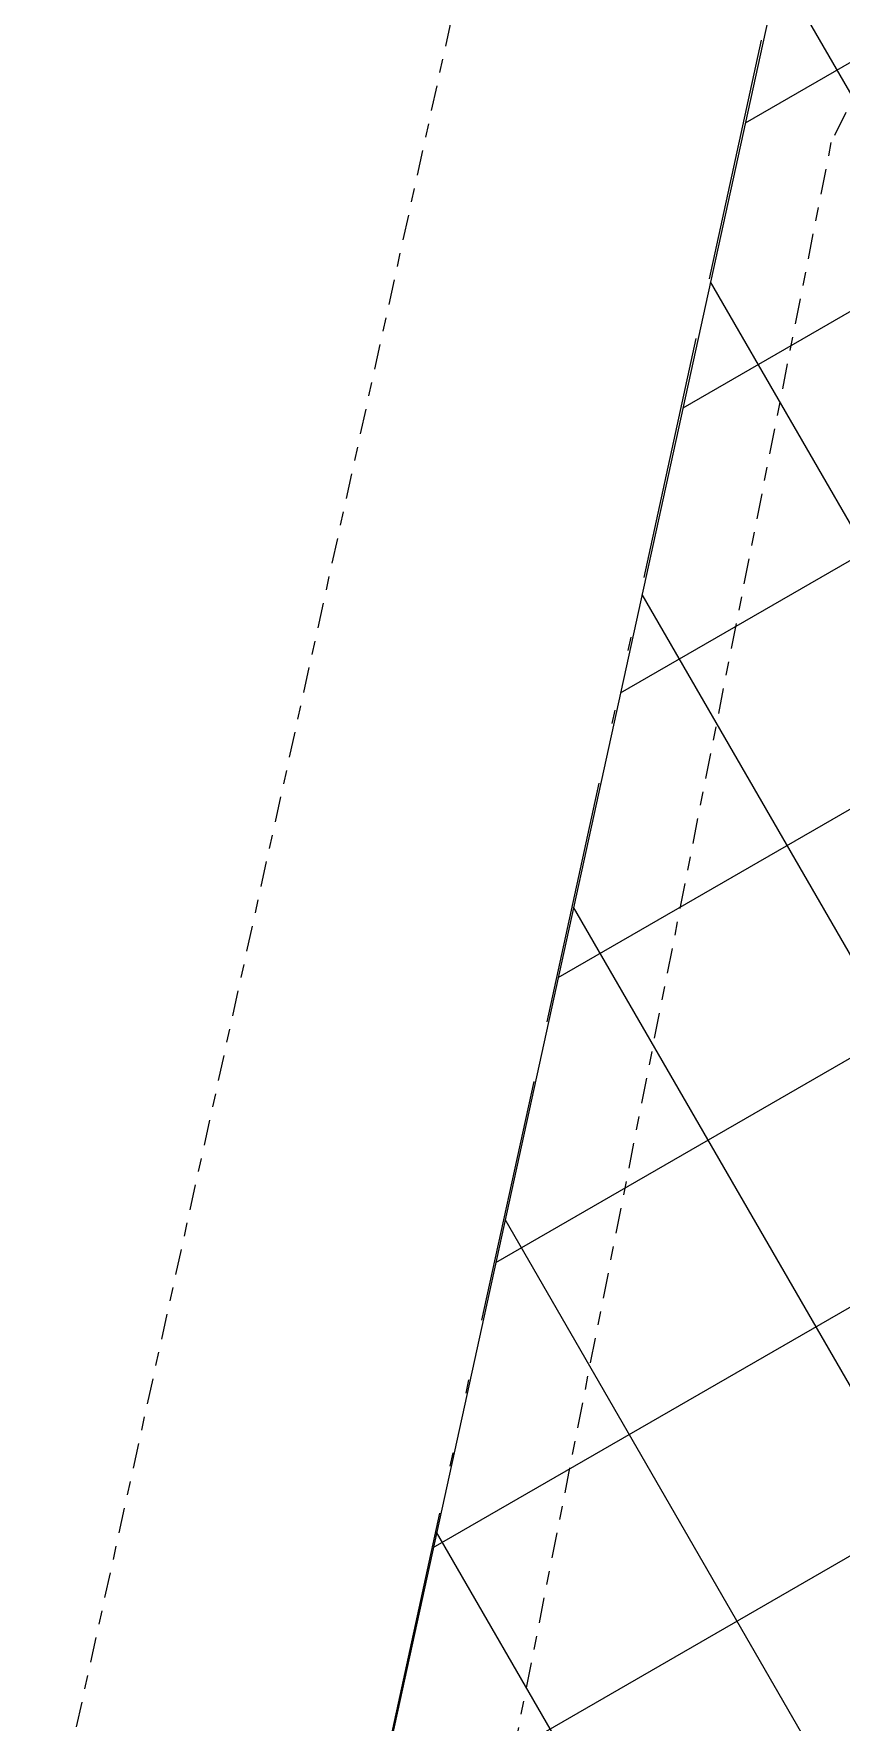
# Model space of a CAD drawing. Header units: inches. Extents: x 0 to 766, y -245 to 236.
# Drawn here: x 168.11 to 174.05, y 41.97 to 54.41 of the extents above; entities that cross this region are included whole.
import ezdxf

# ---------------------------------------------------------------- set-up
doc = ezdxf.new("R2010")
doc.units = ezdxf.units.IN
doc.header["$MEASUREMENT"] = 0
for name, pattern in [('ACAD_ISO13W100', [36, 12, -3, 12, -3, 0, -3, 0, -3]), ('CENTER', [2, 1.25, -0.25, 0.25, -0.25]), ('HIDDEN2', [0.1875, 0.125, -0.0625])]:
    doc.linetypes.add(name, pattern=pattern)
for name, color, linetype, lineweight in [('DLP_ETAPAS', 251, 'Continuous', 9), ('DLP_HATCH', 251, 'Continuous', 9), ('PROYECCIONES', 251, 'HIDDEN2', 9)]:
    doc.layers.add(name, color=color, linetype=linetype, lineweight=lineweight)

# ---------------------------------------------------------------- blocks, each defined once
blk = doc.blocks.new('ETAPAS_EL-ROSARIO-01')
at = {"layer": 'DLP_HATCH'}
h = blk.add_hatch(dxfattribs=at)
h.set_pattern_fill('NET', color=8, scale=0.5, angle=30)
h.set_pattern_definition([(30, (-226598.6886, -8188115.8588), (-0.79375, 1.3748153285), []), (120, (-226598.6886, -8188115.8588), (-1.3748153285, -0.79375), [])])
edge = h.paths.add_edge_path()
edge.add_line((-5.119, -39.381), (-2.145, -34.363))
edge.add_line((-2.145, -34.363), (-0.724, -35.171))
edge.add_line((-0.724, -35.171), (6.174, -23.159))
edge.add_line((6.174, -23.159), (4.372, -12.487))
edge.add_line((4.372, -12.487), (3.084, -7.413))
edge.add_line((3.084, -7.413), (0.603, -1.453))
edge.add_line((0.603, -1.453), (-26.059, -11.422))
edge.add_line((-26.059, -11.422), (-38.307, -6.003))
edge.add_line((-38.307, -6.003), (-39.011, -15.829))
edge.add_line((-39.011, -15.829), (-41.046, -27.66))
edge.add_arc((-46.96, -26.643), 6, 309.9256, 350.2403, ccw=False)
edge.add_line((-43.109, -31.244), (-48.931, -36.117))
edge.add_line((-48.931, -36.117), (-63.585, -32.11))
edge.add_line((-63.585, -32.11), (-61.272, -23.647))
edge.add_line((-61.272, -23.647), (-60.866, -17.421))
edge.add_line((-60.866, -17.421), (-71.969, -14.997))
edge.add_line((-71.969, -14.997), (-72.464, -16.807))
edge.add_line((-72.464, -16.807), (-97.988, -9.828))
edge.add_line((-97.988, -9.828), (-103.811, -36.553))
edge.add_line((-103.811, -36.553), (-110.354, -66.425))
edge.add_line((-110.354, -66.425), (-53.618, -81.618))
edge.add_line((-53.618, -81.618), (-44.925, -72.72))
edge.add_line((-44.925, -72.72), (-5.119, -39.381))
at = {"linetype": 'ACAD_ISO13W100', "ltscale": 0.15, "elevation": 0}
blk.add_lwpolyline([(-78.109, 81.277), (-88.392, 34.187), (-103.805, -36.424), (-107.367, -52.745), (-110.354, -66.425), (-53.618, -81.618), (-44.925, -72.72), (-17.925, -50.099), (-5.119, -39.381), (-2.145, -34.363), (-0.724, -35.171), (6.174, -23.159), (4.372, -12.487), (3.084, -7.413), (-20.064, 48.188), (-17.843, 53.22), (-6.512, 82.826)], dxfattribs=at)
at = {"ltscale": 0.15}
blk.add_lwpolyline([(-5.119, -39.381), (-2.145, -34.363), (-0.724, -35.171), (6.174, -23.159), (4.372, -12.487), (3.084, -7.413), (0.603, -1.453), (-26.059, -11.422), (-38.307, -6.003), (-39.011, -15.829), (-41.046, -27.66, -0.177743), (-43.109, -31.244), (-48.931, -36.117), (-63.585, -32.11), (-61.272, -23.647), (-60.866, -17.421), (-71.969, -14.997), (-72.464, -16.807), (-97.988, -9.828), (-103.811, -36.553), (-110.354, -66.425), (-53.618, -81.618), (-44.925, -72.72)], format="xyb", close=True, dxfattribs=at)
blk = doc.blocks.new('PLAN_ETAPA-01_modificacion ingreso')
at = {"layer": 'PROYECCIONES', "color": 6, "linetype": 'CENTER', "ltscale": 0.15}
for points in [[(6.347, 5.268), (5.649, 19.008, -0.127562), (9.778, 28.068, -0.027947), (11.94, 30.391, 0.289607), (12.44, 31.122), (11.361, 51.848)], [(9.512, 5.935), (8.603, 18.489, -0.167567), (14.088, 28.296, 0.212621), (15.414, 31.699), (14.406, 51.401)]]:
    blk.add_lwpolyline(points, format="xyb", dxfattribs=at)

msp = doc.modelspace()

# ---------------------------------------------------------------- block references
at = {"layer": 'DLP_ETAPAS', "color": 251}
msp.add_blockref('ETAPAS_EL-ROSARIO-01', (278.46, 96.255, 0), dxfattribs=at)

# ---------------------------------------------------------------- next in the draw order: block references
at = {"color": 251, "rotation": 344.7077915635685}
msp.add_blockref('PLAN_ETAPA-01_modificacion ingreso', (160.805, 38.053, 0), dxfattribs=at)

doc.saveas('drawing.dxf')
